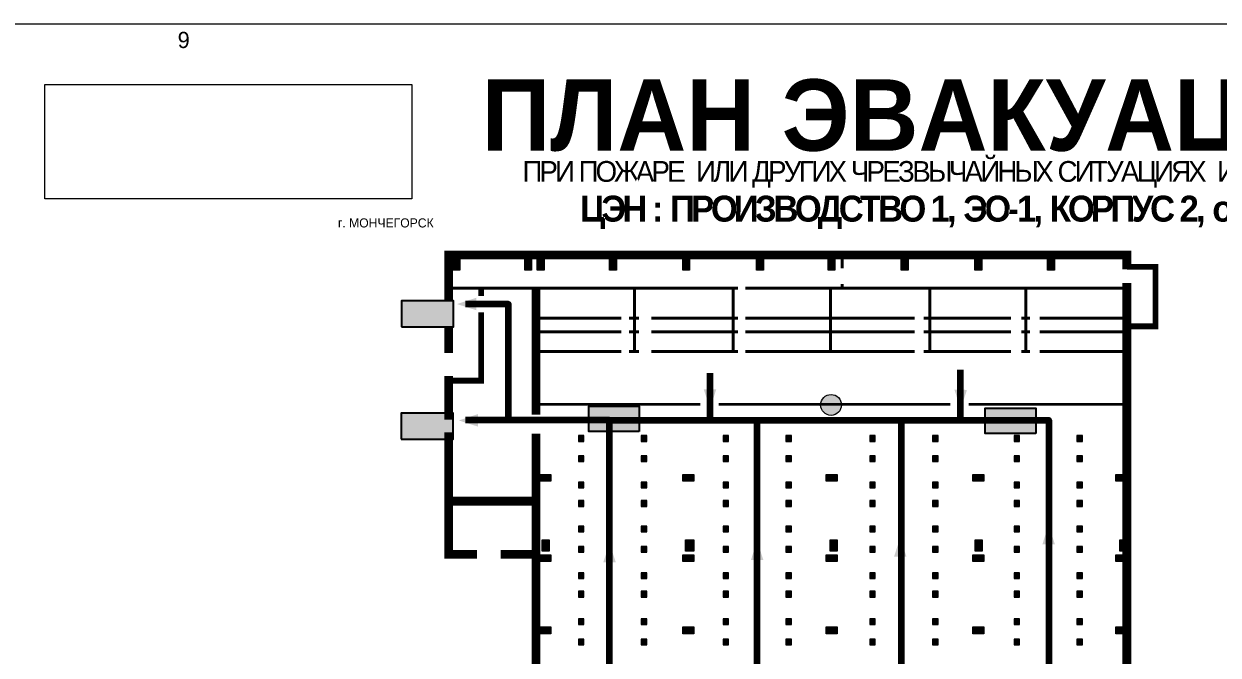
# Model space of a CAD drawing. Header units: millimetres. Extents: x 13810 to 67229, y 12374 to 21950.
# Drawn here: x 37200 to 37568.1, y 15538.2 to 15732.6 of the extents above; entities that cross this region are included whole.
import ezdxf

# ---------------------------------------------------------------- set-up
doc = ezdxf.new("R2010")
doc.units = ezdxf.units.MM
doc.layers.add('План_Штампы', color=7, linetype='Continuous')
doc.styles.add('обычный', font='arial.ttf')
picture_1 = doc.add_image_def('image1.jpg', size_in_pixel=(337, 105))

# ---------------------------------------------------------------- blocks, each defined once
blk = doc.blocks.new('A$C7B8C2D5B')
at = {"lineweight": 0}
h = blk.add_hatch(color=5, dxfattribs=at)
h.dxf.hatch_style = 1
h.paths.add_polyline_path([(1.4, -3.02, 1), (-2.11, -3.02, 1)])
at = {"color": 5, "lineweight": 0}
blk.add_circle((-0.36, -3.02), 1.75, dxfattribs=at)
blk = doc.blocks.new('A$C7B4425F7')
at = {"true_color": 0xffffff}
blk.add_hatch(color=7, dxfattribs=at).paths.add_polyline_path([(0, 0), (-16, 0), (-16, -8), (0, -8)])
h = blk.add_hatch(color=126)
h.paths.add_polyline_path([(-0.2, -0.2), (-15.8, -0.2), (-15.8, -7.8), (-0.2, -7.8)])
h.paths.add_polyline_path([(-11.76, -2.03), (-11.76, -3.66), (-11.17, -3.66, -0.568275), (-11.17, -6.18), (-12.58, -6.18), (-12.58, -2.03)], flags=16)
h.paths.add_polyline_path([(-13.33, -4.12, -0.495768), (-13.59, -6.18), (-15.03, -6.18), (-15.03, -2.03), (-13.59, -2.03, -0.487973)], flags=16)
h.paths.add_polyline_path([(-10.25, -2.03), (-9.48, -2.03), (-9.48, -6.18), (-10.25, -6.18)], flags=16)
h.paths.add_polyline_path([(-13.84, -3.69), (-14.24, -3.69), (-14.24, -3.03), (-13.9, -3.03, -0.692621)], flags=0)
h.paths.add_polyline_path([(-9.15, -2.03), (-8.4, -2.03), (-8.04, -3.07), (-7.68, -2.03), (-6.93, -2.03), (-7.64, -4.1), (-6.93, -6.18), (-7.68, -6.18), (-8.04, -5.14), (-8.4, -6.18), (-9.15, -6.18), (-8.44, -4.1)], flags=16)
h.paths.add_polyline_path([(-11.76, -4.46), (-11.42, -4.46, -0.692621), (-11.36, -5.12), (-11.76, -5.12)], flags=0)
h.paths.add_polyline_path([(-13.9, -5.2), (-14.24, -5.2), (-14.24, -4.55), (-13.84, -4.55, -0.708038)], flags=0)
edge = h.paths.add_edge_path(flags=16)
edge.add_ellipse((-5.51, -4.08), major_axis=(0, 2.05), ratio=0.586184, start_angle=0, end_angle=360)
edge = h.paths.add_edge_path(flags=0)
edge.add_ellipse((-5.51, -4.08), major_axis=(0, 1.14), ratio=0.454828, start_angle=0, end_angle=360)
h.paths.add_polyline_path([(-4.13, -4.96, 0.377264), (-3.48, -4.52, 0.0555), (-3.16, -2.03), (-1.66, -2.03), (-1.66, -4.96), (-0.96, -4.96), (-0.96, -7.01), (-1.75, -7.01), (-1.75, -6.18), (-3.3, -6.18), (-3.3, -7.02), (-4.13, -7.02)], flags=16)
h.paths.add_polyline_path([(-2.73, -2.91), (-2.28, -2.91), (-2.28, -4.96), (-3.05, -4.96, 0.079136)], flags=0)
at = {"color": 126}
blk.add_lwpolyline([(-16, -8), (0, -8), (0, 0), (-16, 0)], close=True, dxfattribs=at)
blk = doc.blocks.new('A$C32E8229D')
at = {"true_color": 0xffffff}
blk.add_hatch(color=7, dxfattribs=at).paths.add_polyline_path([(0, 0), (0, -8), (16, -8), (16, 0)])
h = blk.add_hatch(color=126)
h.paths.add_polyline_path([(0.2, -0.2), (15.8, -0.2), (15.8, -7.8), (0.2, -7.8)])
h.paths.add_polyline_path([(13.49, -2.05), (12.08, -2.05), (11.37, -2.63, 0.162397), (11.29, -2.84), (11.29, -3.63), (10.35, -3.63), (10.35, -4.05), (11.68, -4.05), (11.68, -3.48), (12.26, -4.28), (11.29, -5.1), (11.29, -6.78), (11.85, -6.78), (11.85, -5.44), (12.8, -4.64), (12.8, -5.94), (14.46, -5.94), (14.46, -5.39), (13.45, -5.39), (13.45, -3.97), (12.46, -2.59), (13.15, -2.59), (13.69, -3.34), (14.18, -3)], flags=16)
h.paths.add_polyline_path([(10.74, -1.82, 1), (11.8, -1.82, 1)], flags=16)
h.paths.add_polyline_path([(9.39, -3.59), (5.99, -3.59), (6.56, -3.03), (5.91, -3.03), (5.1, -3.83), (5.91, -4.64), (6.56, -4.64), (5.99, -4.09), (9.39, -4.09)], flags=16)
h.paths.add_polyline_path([(4.29, -1.08), (1.72, -1.08), (1.72, -6.6), (4.29, -6.6)], flags=16)
at = {"color": 126}
blk.add_lwpolyline([(16, -8), (0, -8), (0, 0), (16, 0)], close=True, dxfattribs=at)

msp = doc.modelspace()

# ---------------------------------------------------------------- hatches: boundary and pattern name
at = {"lineweight": 0}
h = msp.add_hatch(color=256, dxfattribs=at)
h.dxf.hatch_style = 1
h.paths.add_polyline_path([(37334.38, 15660.18), (37332.25, 15660.18), (37332.25, 15656.77), (37334.38, 15656.77)])
h = msp.add_hatch(color=256, dxfattribs=at)
h.dxf.hatch_style = 1
h.paths.add_polyline_path([(37356.53, 15660.18), (37354.41, 15660.18), (37354.41, 15656.77), (37356.53, 15656.77)])
h = msp.add_hatch(color=256, dxfattribs=at)
h.dxf.hatch_style = 1
h.paths.add_polyline_path([(37360.38, 15660.18), (37358.25, 15660.18), (37358.25, 15656.77), (37360.38, 15656.77)])
h = msp.add_hatch(color=256, dxfattribs=at)
h.dxf.hatch_style = 1
h.paths.add_polyline_path([(37382.67, 15660.18), (37380.54, 15660.18), (37380.54, 15656.77), (37382.67, 15656.77)])
h = msp.add_hatch(color=256, dxfattribs=at)
h.dxf.hatch_style = 1
h.paths.add_polyline_path([(37405.21, 15660.18), (37403.09, 15660.18), (37403.09, 15656.77), (37405.21, 15656.77)])
h = msp.add_hatch(color=256, dxfattribs=at)
h.dxf.hatch_style = 1
h.paths.add_polyline_path([(37427.99, 15660.18), (37425.86, 15660.18), (37425.86, 15656.77), (37427.99, 15656.77)])
h = msp.add_hatch(color=256, dxfattribs=at)
h.dxf.hatch_style = 1
h.paths.add_polyline_path([(37450.02, 15660.18), (37447.9, 15660.18), (37447.9, 15656.77), (37450.02, 15656.77)])
h = msp.add_hatch(color=256, dxfattribs=at)
h.dxf.hatch_style = 1
h.paths.add_polyline_path([(37472.55, 15660.18), (37470.42, 15660.18), (37470.42, 15656.77), (37472.55, 15656.77)])
h = msp.add_hatch(color=256, dxfattribs=at)
h.dxf.hatch_style = 1
h.paths.add_polyline_path([(37495.29, 15660.18), (37493.16, 15660.18), (37493.16, 15656.77), (37495.29, 15656.77)])
h = msp.add_hatch(color=256, dxfattribs=at)
h.dxf.hatch_style = 1
h.paths.add_polyline_path([(37517.67, 15660.18), (37515.54, 15660.18), (37515.54, 15656.77), (37517.67, 15656.77)])
h = msp.add_hatch(color=256, dxfattribs=at)
h.dxf.hatch_style = 1
h.paths.add_polyline_path([(37372.65, 15605.81), (37370.97, 15605.81), (37370.97, 15604.02), (37372.65, 15604.02)])
h = msp.add_hatch(color=256, dxfattribs=at)
h.dxf.hatch_style = 1
h.paths.add_polyline_path([(37392.02, 15605.81), (37390.34, 15605.81), (37390.34, 15604.02), (37392.02, 15604.02)])
h = msp.add_hatch(color=256, dxfattribs=at)
h.dxf.hatch_style = 1
h.paths.add_polyline_path([(37417.23, 15605.81), (37415.55, 15605.81), (37415.55, 15604.02), (37417.23, 15604.02)])
h = msp.add_hatch(color=256, dxfattribs=at)
h.dxf.hatch_style = 1
h.paths.add_polyline_path([(37436.61, 15605.81), (37434.93, 15605.81), (37434.93, 15604.02), (37436.61, 15604.02)])
h = msp.add_hatch(color=256, dxfattribs=at)
h.dxf.hatch_style = 1
h.paths.add_polyline_path([(37462.42, 15605.81), (37460.75, 15605.81), (37460.75, 15604.02), (37462.42, 15604.02)])
h = msp.add_hatch(color=256, dxfattribs=at)
h.dxf.hatch_style = 1
h.paths.add_polyline_path([(37481.8, 15605.81), (37480.12, 15605.81), (37480.12, 15604.02), (37481.8, 15604.02)])
h = msp.add_hatch(color=256, dxfattribs=at)
h.dxf.hatch_style = 1
h.paths.add_polyline_path([(37506.93, 15605.81), (37505.26, 15605.81), (37505.26, 15604.02), (37506.93, 15604.02)])
h = msp.add_hatch(color=256, dxfattribs=at)
h.dxf.hatch_style = 1
h.paths.add_polyline_path([(37526.31, 15605.81), (37524.63, 15605.81), (37524.63, 15604.02), (37526.31, 15604.02)])
h = msp.add_hatch(color=256, dxfattribs=at)
h.dxf.hatch_style = 1
h.paths.add_polyline_path([(37372.65, 15599.58), (37370.97, 15599.58), (37370.97, 15597.79), (37372.65, 15597.79)])
h = msp.add_hatch(color=256, dxfattribs=at)
h.dxf.hatch_style = 1
h.paths.add_polyline_path([(37392.02, 15599.58), (37390.34, 15599.58), (37390.34, 15597.79), (37392.02, 15597.79)])
h = msp.add_hatch(color=256, dxfattribs=at)
h.dxf.hatch_style = 1
h.paths.add_polyline_path([(37417.23, 15599.58), (37415.55, 15599.58), (37415.55, 15597.79), (37417.23, 15597.79)])
h = msp.add_hatch(color=256, dxfattribs=at)
h.dxf.hatch_style = 1
h.paths.add_polyline_path([(37436.61, 15599.58), (37434.93, 15599.58), (37434.93, 15597.79), (37436.61, 15597.79)])
h = msp.add_hatch(color=256, dxfattribs=at)
h.dxf.hatch_style = 1
h.paths.add_polyline_path([(37462.42, 15599.58), (37460.75, 15599.58), (37460.75, 15597.79), (37462.42, 15597.79)])
h = msp.add_hatch(color=256, dxfattribs=at)
h.dxf.hatch_style = 1
h.paths.add_polyline_path([(37481.8, 15599.58), (37480.12, 15599.58), (37480.12, 15597.79), (37481.8, 15597.79)])
h = msp.add_hatch(color=256, dxfattribs=at)
h.dxf.hatch_style = 1
h.paths.add_polyline_path([(37506.93, 15599.58), (37505.26, 15599.58), (37505.26, 15597.79), (37506.93, 15597.79)])
h = msp.add_hatch(color=256, dxfattribs=at)
h.dxf.hatch_style = 1
h.paths.add_polyline_path([(37526.31, 15599.58), (37524.63, 15599.58), (37524.63, 15597.79), (37526.31, 15597.79)])
h = msp.add_hatch(color=256, dxfattribs=at)
h.dxf.hatch_style = 1
h.paths.add_polyline_path([(37359.07, 15593.82), (37359.07, 15591.7), (37362.48, 15591.7), (37362.48, 15593.82)])
h = msp.add_hatch(color=256, dxfattribs=at)
h.dxf.hatch_style = 1
h.paths.add_polyline_path([(37403.17, 15593.82), (37403.17, 15591.7), (37406.58, 15591.7), (37406.58, 15593.82)])
h = msp.add_hatch(color=256, dxfattribs=at)
h.dxf.hatch_style = 1
h.paths.add_polyline_path([(37403.17, 15593.82), (37403.17, 15591.7), (37406.58, 15591.7), (37406.58, 15593.82)])
h = msp.add_hatch(color=256, dxfattribs=at)
h.dxf.hatch_style = 1
h.paths.add_polyline_path([(37447.27, 15593.82), (37447.27, 15591.7), (37450.68, 15591.7), (37450.68, 15593.82)])
h = msp.add_hatch(color=256, dxfattribs=at)
h.dxf.hatch_style = 1
h.paths.add_polyline_path([(37492.49, 15593.82), (37492.49, 15591.7), (37495.91, 15591.7), (37495.91, 15593.82)])
h = msp.add_hatch(color=256, dxfattribs=at)
h.dxf.hatch_style = 1
h.paths.add_polyline_path([(37536.6, 15593.82), (37536.6, 15591.7), (37540.01, 15591.7), (37540.01, 15593.82)])
h = msp.add_hatch(color=256, dxfattribs=at)
h.dxf.hatch_style = 1
h.paths.add_polyline_path([(37372.65, 15591.47), (37370.97, 15591.47), (37370.97, 15589.68), (37372.65, 15589.68)])
h = msp.add_hatch(color=256, dxfattribs=at)
h.dxf.hatch_style = 1
h.paths.add_polyline_path([(37392.02, 15591.47), (37390.34, 15591.47), (37390.34, 15589.68), (37392.02, 15589.68)])
h = msp.add_hatch(color=256, dxfattribs=at)
h.dxf.hatch_style = 1
h.paths.add_polyline_path([(37417.23, 15591.47), (37415.55, 15591.47), (37415.55, 15589.68), (37417.23, 15589.68)])
h = msp.add_hatch(color=256, dxfattribs=at)
h.dxf.hatch_style = 1
h.paths.add_polyline_path([(37436.61, 15591.47), (37434.93, 15591.47), (37434.93, 15589.68), (37436.61, 15589.68)])
h = msp.add_hatch(color=256, dxfattribs=at)
h.dxf.hatch_style = 1
h.paths.add_polyline_path([(37462.42, 15591.47), (37460.75, 15591.47), (37460.75, 15589.68), (37462.42, 15589.68)])
h = msp.add_hatch(color=256, dxfattribs=at)
h.dxf.hatch_style = 1
h.paths.add_polyline_path([(37481.8, 15591.47), (37480.12, 15591.47), (37480.12, 15589.68), (37481.8, 15589.68)])
h = msp.add_hatch(color=256, dxfattribs=at)
h.dxf.hatch_style = 1
h.paths.add_polyline_path([(37506.93, 15591.47), (37505.26, 15591.47), (37505.26, 15589.68), (37506.93, 15589.68)])
h = msp.add_hatch(color=256, dxfattribs=at)
h.dxf.hatch_style = 1
h.paths.add_polyline_path([(37526.31, 15591.47), (37524.63, 15591.47), (37524.63, 15589.68), (37526.31, 15589.68)])
h = msp.add_hatch(color=256, dxfattribs=at)
h.dxf.hatch_style = 1
h.paths.add_polyline_path([(37372.65, 15585.79), (37370.97, 15585.79), (37370.97, 15583.99), (37372.65, 15583.99)])
h = msp.add_hatch(color=256, dxfattribs=at)
h.dxf.hatch_style = 1
h.paths.add_polyline_path([(37392.02, 15585.79), (37390.34, 15585.79), (37390.34, 15583.99), (37392.02, 15583.99)])
h = msp.add_hatch(color=256, dxfattribs=at)
h.dxf.hatch_style = 1
h.paths.add_polyline_path([(37417.23, 15585.79), (37415.55, 15585.79), (37415.55, 15583.99), (37417.23, 15583.99)])
h = msp.add_hatch(color=256, dxfattribs=at)
h.dxf.hatch_style = 1
h.paths.add_polyline_path([(37436.61, 15585.79), (37434.93, 15585.79), (37434.93, 15583.99), (37436.61, 15583.99)])
h = msp.add_hatch(color=256, dxfattribs=at)
h.dxf.hatch_style = 1
h.paths.add_polyline_path([(37462.42, 15585.79), (37460.75, 15585.79), (37460.75, 15583.99), (37462.42, 15583.99)])
h = msp.add_hatch(color=256, dxfattribs=at)
h.dxf.hatch_style = 1
h.paths.add_polyline_path([(37481.8, 15585.79), (37480.12, 15585.79), (37480.12, 15583.99), (37481.8, 15583.99)])
h = msp.add_hatch(color=256, dxfattribs=at)
h.dxf.hatch_style = 1
h.paths.add_polyline_path([(37506.93, 15585.79), (37505.26, 15585.79), (37505.26, 15583.99), (37506.93, 15583.99)])
h = msp.add_hatch(color=256, dxfattribs=at)
h.dxf.hatch_style = 1
h.paths.add_polyline_path([(37526.31, 15585.79), (37524.63, 15585.79), (37524.63, 15583.99), (37526.31, 15583.99)])
h = msp.add_hatch(color=256, dxfattribs=at)
h.dxf.hatch_style = 1
h.paths.add_polyline_path([(37372.65, 15577.88), (37370.97, 15577.88), (37370.97, 15576.09), (37372.65, 15576.09)])
h = msp.add_hatch(color=256, dxfattribs=at)
h.dxf.hatch_style = 1
h.paths.add_polyline_path([(37392.02, 15577.88), (37390.34, 15577.88), (37390.34, 15576.09), (37392.02, 15576.09)])
h = msp.add_hatch(color=256, dxfattribs=at)
h.dxf.hatch_style = 1
h.paths.add_polyline_path([(37417.23, 15577.88), (37415.55, 15577.88), (37415.55, 15576.09), (37417.23, 15576.09)])
h = msp.add_hatch(color=256, dxfattribs=at)
h.dxf.hatch_style = 1
h.paths.add_polyline_path([(37436.61, 15577.88), (37434.93, 15577.88), (37434.93, 15576.09), (37436.61, 15576.09)])
h = msp.add_hatch(color=256, dxfattribs=at)
h.dxf.hatch_style = 1
h.paths.add_polyline_path([(37462.42, 15577.88), (37460.75, 15577.88), (37460.75, 15576.09), (37462.42, 15576.09)])
h = msp.add_hatch(color=256, dxfattribs=at)
h.dxf.hatch_style = 1
h.paths.add_polyline_path([(37481.8, 15577.88), (37480.12, 15577.88), (37480.12, 15576.09), (37481.8, 15576.09)])
h = msp.add_hatch(color=256, dxfattribs=at)
h.dxf.hatch_style = 1
h.paths.add_polyline_path([(37506.93, 15577.88), (37505.26, 15577.88), (37505.26, 15576.09), (37506.93, 15576.09)])
h = msp.add_hatch(color=256, dxfattribs=at)
h.dxf.hatch_style = 1
h.paths.add_polyline_path([(37526.31, 15577.88), (37524.63, 15577.88), (37524.63, 15576.09), (37526.31, 15576.09)])
h = msp.add_hatch(color=256, dxfattribs=at)
h.dxf.hatch_style = 1
h.paths.add_polyline_path([(37361.96, 15573.63), (37359.83, 15573.63), (37359.83, 15570.22), (37361.96, 15570.22)])
h = msp.add_hatch(color=256, dxfattribs=at)
h.dxf.hatch_style = 1
h.paths.add_polyline_path([(37372.65, 15571.65), (37370.97, 15571.65), (37370.97, 15569.86), (37372.65, 15569.86)])
h = msp.add_hatch(color=256, dxfattribs=at)
h.dxf.hatch_style = 1
h.paths.add_polyline_path([(37392.02, 15571.65), (37390.34, 15571.65), (37390.34, 15569.86), (37392.02, 15569.86)])
h = msp.add_hatch(color=256, dxfattribs=at)
h.dxf.hatch_style = 1
h.paths.add_polyline_path([(37406.06, 15573.63), (37403.93, 15573.63), (37403.93, 15570.22), (37406.06, 15570.22)])
h = msp.add_hatch(color=256, dxfattribs=at)
h.dxf.hatch_style = 1
h.paths.add_polyline_path([(37406.58, 15573.63), (37404.45, 15573.63), (37404.45, 15570.22), (37406.58, 15570.22)])
h = msp.add_hatch(color=256, dxfattribs=at)
h.dxf.hatch_style = 1
h.paths.add_polyline_path([(37417.23, 15571.65), (37415.55, 15571.65), (37415.55, 15569.86), (37417.23, 15569.86)])
h = msp.add_hatch(color=256, dxfattribs=at)
h.dxf.hatch_style = 1
h.paths.add_polyline_path([(37436.61, 15571.65), (37434.93, 15571.65), (37434.93, 15569.86), (37436.61, 15569.86)])
h = msp.add_hatch(color=256, dxfattribs=at)
h.dxf.hatch_style = 1
h.paths.add_polyline_path([(37450.68, 15573.63), (37448.56, 15573.63), (37448.56, 15570.22), (37450.68, 15570.22)])
h = msp.add_hatch(color=256, dxfattribs=at)
h.dxf.hatch_style = 1
h.paths.add_polyline_path([(37462.42, 15571.65), (37460.75, 15571.65), (37460.75, 15569.86), (37462.42, 15569.86)])
h = msp.add_hatch(color=256, dxfattribs=at)
h.dxf.hatch_style = 1
h.paths.add_polyline_path([(37481.8, 15571.65), (37480.12, 15571.65), (37480.12, 15569.86), (37481.8, 15569.86)])
h = msp.add_hatch(color=256, dxfattribs=at)
h.dxf.hatch_style = 1
h.paths.add_polyline_path([(37495.39, 15573.63), (37493.26, 15573.63), (37493.26, 15570.22), (37495.39, 15570.22)])
h = msp.add_hatch(color=256, dxfattribs=at)
h.dxf.hatch_style = 1
h.paths.add_polyline_path([(37506.93, 15571.65), (37505.26, 15571.65), (37505.26, 15569.86), (37506.93, 15569.86)])
h = msp.add_hatch(color=256, dxfattribs=at)
h.dxf.hatch_style = 1
h.paths.add_polyline_path([(37526.31, 15571.65), (37524.63, 15571.65), (37524.63, 15569.86), (37526.31, 15569.86)])
h = msp.add_hatch(color=256, dxfattribs=at)
h.dxf.hatch_style = 1
h.paths.add_polyline_path([(37540.01, 15573.63), (37537.88, 15573.63), (37537.88, 15570.22), (37540.01, 15570.22)])
h = msp.add_hatch(color=256, dxfattribs=at)
h.dxf.hatch_style = 1
h.paths.add_polyline_path([(37359.07, 15569.1), (37359.07, 15566.97), (37362.48, 15566.97), (37362.48, 15569.1)])
h = msp.add_hatch(color=256, dxfattribs=at)
h.dxf.hatch_style = 1
h.paths.add_polyline_path([(37403.17, 15569.1), (37403.17, 15566.97), (37406.58, 15566.97), (37406.58, 15569.1)])
h = msp.add_hatch(color=256, dxfattribs=at)
h.dxf.hatch_style = 1
h.paths.add_polyline_path([(37403.17, 15569.1), (37403.17, 15566.97), (37406.58, 15566.97), (37406.58, 15569.1)])
h = msp.add_hatch(color=256, dxfattribs=at)
h.dxf.hatch_style = 1
h.paths.add_polyline_path([(37447.27, 15569.1), (37447.27, 15566.97), (37450.68, 15566.97), (37450.68, 15569.1)])
h = msp.add_hatch(color=256, dxfattribs=at)
h.dxf.hatch_style = 1
h.paths.add_polyline_path([(37492.49, 15569.1), (37492.49, 15566.97), (37495.91, 15566.97), (37495.91, 15569.1)])
h = msp.add_hatch(color=256, dxfattribs=at)
h.dxf.hatch_style = 1
h.paths.add_polyline_path([(37536.6, 15569.1), (37536.6, 15566.97), (37540.01, 15566.97), (37540.01, 15569.1)])
h = msp.add_hatch(color=256, dxfattribs=at)
h.dxf.hatch_style = 1
h.paths.add_polyline_path([(37372.65, 15563.54), (37370.97, 15563.54), (37370.97, 15561.75), (37372.65, 15561.75)])
h = msp.add_hatch(color=256, dxfattribs=at)
h.dxf.hatch_style = 1
h.paths.add_polyline_path([(37392.02, 15563.54), (37390.34, 15563.54), (37390.34, 15561.75), (37392.02, 15561.75)])
h = msp.add_hatch(color=256, dxfattribs=at)
h.dxf.hatch_style = 1
h.paths.add_polyline_path([(37417.23, 15563.54), (37415.55, 15563.54), (37415.55, 15561.75), (37417.23, 15561.75)])
h = msp.add_hatch(color=256, dxfattribs=at)
h.dxf.hatch_style = 1
h.paths.add_polyline_path([(37436.61, 15563.54), (37434.93, 15563.54), (37434.93, 15561.75), (37436.61, 15561.75)])
h = msp.add_hatch(color=256, dxfattribs=at)
h.dxf.hatch_style = 1
h.paths.add_polyline_path([(37462.42, 15563.54), (37460.75, 15563.54), (37460.75, 15561.75), (37462.42, 15561.75)])
h = msp.add_hatch(color=256, dxfattribs=at)
h.dxf.hatch_style = 1
h.paths.add_polyline_path([(37481.8, 15563.54), (37480.12, 15563.54), (37480.12, 15561.75), (37481.8, 15561.75)])
h = msp.add_hatch(color=256, dxfattribs=at)
h.dxf.hatch_style = 1
h.paths.add_polyline_path([(37506.93, 15563.54), (37505.26, 15563.54), (37505.26, 15561.75), (37506.93, 15561.75)])
h = msp.add_hatch(color=256, dxfattribs=at)
h.dxf.hatch_style = 1
h.paths.add_polyline_path([(37526.31, 15563.54), (37524.63, 15563.54), (37524.63, 15561.75), (37526.31, 15561.75)])
h = msp.add_hatch(color=256, dxfattribs=at)
h.dxf.hatch_style = 1
h.paths.add_polyline_path([(37372.65, 15557.85), (37370.97, 15557.85), (37370.97, 15556.06), (37372.65, 15556.06)])
h = msp.add_hatch(color=256, dxfattribs=at)
h.dxf.hatch_style = 1
h.paths.add_polyline_path([(37392.02, 15557.85), (37390.34, 15557.85), (37390.34, 15556.06), (37392.02, 15556.06)])
h = msp.add_hatch(color=256, dxfattribs=at)
h.dxf.hatch_style = 1
h.paths.add_polyline_path([(37417.23, 15557.85), (37415.55, 15557.85), (37415.55, 15556.06), (37417.23, 15556.06)])
h = msp.add_hatch(color=256, dxfattribs=at)
h.dxf.hatch_style = 1
h.paths.add_polyline_path([(37436.61, 15557.85), (37434.93, 15557.85), (37434.93, 15556.06), (37436.61, 15556.06)])
h = msp.add_hatch(color=256, dxfattribs=at)
h.dxf.hatch_style = 1
h.paths.add_polyline_path([(37462.42, 15557.85), (37460.75, 15557.85), (37460.75, 15556.06), (37462.42, 15556.06)])
h = msp.add_hatch(color=256, dxfattribs=at)
h.dxf.hatch_style = 1
h.paths.add_polyline_path([(37481.8, 15557.85), (37480.12, 15557.85), (37480.12, 15556.06), (37481.8, 15556.06)])
h = msp.add_hatch(color=256, dxfattribs=at)
h.dxf.hatch_style = 1
h.paths.add_polyline_path([(37506.93, 15557.85), (37505.26, 15557.85), (37505.26, 15556.06), (37506.93, 15556.06)])
h = msp.add_hatch(color=256, dxfattribs=at)
h.dxf.hatch_style = 1
h.paths.add_polyline_path([(37526.31, 15557.85), (37524.63, 15557.85), (37524.63, 15556.06), (37526.31, 15556.06)])
h = msp.add_hatch(color=256, dxfattribs=at)
h.dxf.hatch_style = 1
h.paths.add_polyline_path([(37372.65, 15549.34), (37370.97, 15549.34), (37370.97, 15547.55), (37372.65, 15547.55)])
h = msp.add_hatch(color=256, dxfattribs=at)
h.dxf.hatch_style = 1
h.paths.add_polyline_path([(37392.02, 15549.34), (37390.34, 15549.34), (37390.34, 15547.55), (37392.02, 15547.55)])
h = msp.add_hatch(color=256, dxfattribs=at)
h.dxf.hatch_style = 1
h.paths.add_polyline_path([(37417.23, 15549.34), (37415.55, 15549.34), (37415.55, 15547.55), (37417.23, 15547.55)])
h = msp.add_hatch(color=256, dxfattribs=at)
h.dxf.hatch_style = 1
h.paths.add_polyline_path([(37436.61, 15549.34), (37434.93, 15549.34), (37434.93, 15547.55), (37436.61, 15547.55)])
h = msp.add_hatch(color=256, dxfattribs=at)
h.dxf.hatch_style = 1
h.paths.add_polyline_path([(37462.42, 15549.34), (37460.75, 15549.34), (37460.75, 15547.55), (37462.42, 15547.55)])
h = msp.add_hatch(color=256, dxfattribs=at)
h.dxf.hatch_style = 1
h.paths.add_polyline_path([(37481.8, 15549.34), (37480.12, 15549.34), (37480.12, 15547.55), (37481.8, 15547.55)])
h = msp.add_hatch(color=256, dxfattribs=at)
h.dxf.hatch_style = 1
h.paths.add_polyline_path([(37506.93, 15549.34), (37505.26, 15549.34), (37505.26, 15547.55), (37506.93, 15547.55)])
h = msp.add_hatch(color=256, dxfattribs=at)
h.dxf.hatch_style = 1
h.paths.add_polyline_path([(37526.31, 15549.34), (37524.63, 15549.34), (37524.63, 15547.55), (37526.31, 15547.55)])
h = msp.add_hatch(color=256, dxfattribs=at)
h.dxf.hatch_style = 1
h.paths.add_polyline_path([(37359.07, 15546.84), (37359.07, 15544.71), (37362.48, 15544.71), (37362.48, 15546.84)])
h = msp.add_hatch(color=256, dxfattribs=at)
h.dxf.hatch_style = 1
h.paths.add_polyline_path([(37403.17, 15546.84), (37403.17, 15544.71), (37406.58, 15544.71), (37406.58, 15546.84)])
h = msp.add_hatch(color=256, dxfattribs=at)
h.dxf.hatch_style = 1
h.paths.add_polyline_path([(37403.17, 15546.84), (37403.17, 15544.71), (37406.58, 15544.71), (37406.58, 15546.84)])
h = msp.add_hatch(color=256, dxfattribs=at)
h.dxf.hatch_style = 1
h.paths.add_polyline_path([(37447.27, 15546.84), (37447.27, 15544.71), (37450.68, 15544.71), (37450.68, 15546.84)])
h = msp.add_hatch(color=256, dxfattribs=at)
h.dxf.hatch_style = 1
h.paths.add_polyline_path([(37492.49, 15546.84), (37492.49, 15544.71), (37495.91, 15544.71), (37495.91, 15546.84)])
h = msp.add_hatch(color=256, dxfattribs=at)
h.dxf.hatch_style = 1
h.paths.add_polyline_path([(37536.6, 15546.84), (37536.6, 15544.71), (37540.01, 15544.71), (37540.01, 15546.84)])
h = msp.add_hatch(color=256, dxfattribs=at)
h.dxf.hatch_style = 1
h.paths.add_polyline_path([(37372.65, 15543.11), (37370.97, 15543.11), (37370.97, 15541.32), (37372.65, 15541.32)])
h = msp.add_hatch(color=256, dxfattribs=at)
h.dxf.hatch_style = 1
h.paths.add_polyline_path([(37392.02, 15543.11), (37390.34, 15543.11), (37390.34, 15541.32), (37392.02, 15541.32)])
h = msp.add_hatch(color=256, dxfattribs=at)
h.dxf.hatch_style = 1
h.paths.add_polyline_path([(37417.23, 15543.11), (37415.55, 15543.11), (37415.55, 15541.32), (37417.23, 15541.32)])
h = msp.add_hatch(color=256, dxfattribs=at)
h.dxf.hatch_style = 1
h.paths.add_polyline_path([(37436.61, 15543.11), (37434.93, 15543.11), (37434.93, 15541.32), (37436.61, 15541.32)])
h = msp.add_hatch(color=256, dxfattribs=at)
h.dxf.hatch_style = 1
h.paths.add_polyline_path([(37462.42, 15543.11), (37460.75, 15543.11), (37460.75, 15541.32), (37462.42, 15541.32)])
h = msp.add_hatch(color=256, dxfattribs=at)
h.dxf.hatch_style = 1
h.paths.add_polyline_path([(37481.8, 15543.11), (37480.12, 15543.11), (37480.12, 15541.32), (37481.8, 15541.32)])
h = msp.add_hatch(color=256, dxfattribs=at)
h.dxf.hatch_style = 1
h.paths.add_polyline_path([(37506.93, 15543.11), (37505.26, 15543.11), (37505.26, 15541.32), (37506.93, 15541.32)])
h = msp.add_hatch(color=256, dxfattribs=at)
h.dxf.hatch_style = 1
h.paths.add_polyline_path([(37526.31, 15543.11), (37524.63, 15543.11), (37524.63, 15541.32), (37526.31, 15541.32)])

# ---------------------------------------------------------------- linework, layer by layer
at = {"color": 126, "lineweight": 0, "true_color": 0x008754}
msp.add_lwpolyline([(37185.05, 15732.64), (37785.05, 15732.64), (37785.05, 15337.64), (37185.05, 15337.64)], close=True, dxfattribs=at)
msp.add_lwpolyline([(37185.05, 15732.64), (37785.05, 15732.64), (37785.05, 15337.64), (37185.05, 15337.64)], close=True, dxfattribs=at)
msp.add_lwpolyline([(37185.05, 15732.64), (37785.05, 15732.64), (37785.05, 15337.64), (37185.05, 15337.64)], close=True, dxfattribs=at)
msp.add_lwpolyline([(37185.05, 15732.64), (37785.05, 15732.64), (37785.05, 15337.64), (37185.05, 15337.64)], close=True, dxfattribs=at)
at = {"lineweight": 0}
for points, const_width in [([(37540.01, 15657.04), (37540.01, 15661.46), (37330.96, 15661.46), (37330.96, 15647.45)], 2.7), ([(37452.25, 15657.31), (37452.25, 15661.46)], 0.9), ([(37540.01, 15657.79), (37548.86, 15657.79), (37548.86, 15639.46), (37540.01, 15639.46)], 1.8), ([(37357.89, 15612.24), (37357.89, 15651.18)], 2.7), ([(37452.25, 15651.18), (37452.25, 15652.52)], 0.9), ([(37540.01, 15357.03), (37540.01, 15652.76)], 2.7), ([(37330.96, 15651.18), (37420.13, 15651.18)], 0.9), ([(37341, 15648.82), (37341, 15651.18)], 1.8), ([(37388.25, 15631.68), (37388.25, 15651.18)], 0.9), ([(37418.63, 15651.18), (37418.63, 15631.68)], 0.9), ([(37422.45, 15651.18), (37540.01, 15651.18)], 0.9), ([(37452.25, 15651.18), (37422.45, 15651.18)], 0.9), ([(37448.68, 15631.68), (37448.68, 15651.18)], 0.9), ([(37479.29, 15631.68), (37479.29, 15651.18)], 0.9), ([(37508.88, 15631.68), (37508.88, 15651.18)], 0.9), ([(37330.96, 15622.71), (37341, 15622.71), (37341, 15643.81)], 1.8), ([(37357.89, 15641.98), (37384.16, 15641.98)], 0.9), ([(37386.5, 15641.98), (37389.65, 15641.98)], 0.9), ([(37393.39, 15641.98), (37420.15, 15641.98)], 0.9), ([(37422.45, 15641.98), (37474.61, 15641.98)], 0.9), ([(37477.42, 15641.98), (37504.33, 15641.98)], 0.9), ([(37507.51, 15641.98), (37510.2, 15641.98)], 0.9), ([(37513.09, 15641.98), (37540.01, 15641.98)], 0.9), ([(37330.96, 15639.07), (37330.96, 15631.25)], 2.7), ([(37357.89, 15637.77), (37384.16, 15637.77)], 0.9), ([(37386.5, 15637.77), (37389.65, 15637.77)], 0.9), ([(37393.39, 15637.77), (37420.15, 15637.77)], 0.9), ([(37422.45, 15637.77), (37474.61, 15637.77)], 0.9), ([(37477.42, 15637.77), (37504.33, 15637.77)], 0.9), ([(37507.51, 15637.77), (37510.2, 15637.77)], 0.9), ([(37513.09, 15637.77), (37540.01, 15637.77)], 0.9), ([(37384.16, 15631.68), (37357.89, 15631.68)], 0.9), ([(37389.65, 15631.68), (37386.5, 15631.68)], 0.9), ([(37420.15, 15631.68), (37393.39, 15631.68)], 0.9), ([(37422.45, 15631.68), (37474.61, 15631.68)], 0.9), ([(37477.42, 15631.68), (37504.33, 15631.68)], 0.9), ([(37507.51, 15631.68), (37510.2, 15631.68)], 0.9), ([(37513.09, 15631.68), (37540.01, 15631.68)], 0.9), ([(37330.96, 15624.17), (37330.96, 15610.75)], 2.7), ([(37357.89, 15615.42), (37408.58, 15615.42)], 0.9), ([(37414.14, 15615.42), (37485.62, 15615.42)], 0.9), ([(37491.29, 15615.42), (37540.01, 15615.42)], 0.9), ([(37330.96, 15606.84), (37330.96, 15569.21), (37339.71, 15569.21)], 2.7), ([(37357.89, 15357.03), (37357.89, 15606.36)], 2.7), ([(37357.89, 15585.6), (37330.96, 15585.6)], 2.7), ([(37346.96, 15569.21), (37357.89, 15569.21)], 2.7)]:
    msp.add_lwpolyline(points, dxfattribs=dict(at, const_width=const_width))
for points in [[(37334.38, 15656.77), (37332.25, 15656.77), (37332.25, 15660.18), (37334.38, 15660.18), (37334.38, 15656.77)], [(37356.53, 15656.77), (37354.41, 15656.77), (37354.41, 15660.18), (37356.53, 15660.18), (37356.53, 15656.77)], [(37360.38, 15656.77), (37358.25, 15656.77), (37358.25, 15660.18), (37360.38, 15660.18), (37360.38, 15656.77)], [(37382.67, 15656.77), (37380.54, 15656.77), (37380.54, 15660.18), (37382.67, 15660.18), (37382.67, 15656.77)], [(37405.21, 15656.77), (37403.09, 15656.77), (37403.09, 15660.18), (37405.21, 15660.18), (37405.21, 15656.77)], [(37427.99, 15656.77), (37425.86, 15656.77), (37425.86, 15660.18), (37427.99, 15660.18), (37427.99, 15656.77)], [(37450.02, 15656.77), (37447.9, 15656.77), (37447.9, 15660.18), (37450.02, 15660.18), (37450.02, 15656.77)], [(37472.55, 15656.77), (37470.42, 15656.77), (37470.42, 15660.18), (37472.55, 15660.18), (37472.55, 15656.77)], [(37495.29, 15656.77), (37493.16, 15656.77), (37493.16, 15660.18), (37495.29, 15660.18), (37495.29, 15656.77)], [(37517.67, 15656.77), (37515.54, 15656.77), (37515.54, 15660.18), (37517.67, 15660.18), (37517.67, 15656.77)], [(37372.65, 15604.02), (37372.65, 15605.81), (37370.97, 15605.81), (37370.97, 15604.02), (37372.65, 15604.02)], [(37392.02, 15604.02), (37392.02, 15605.81), (37390.34, 15605.81), (37390.34, 15604.02), (37392.02, 15604.02)], [(37417.23, 15604.02), (37417.23, 15605.81), (37415.55, 15605.81), (37415.55, 15604.02), (37417.23, 15604.02)], [(37436.61, 15604.02), (37436.61, 15605.81), (37434.93, 15605.81), (37434.93, 15604.02), (37436.61, 15604.02)], [(37462.42, 15604.02), (37462.42, 15605.81), (37460.75, 15605.81), (37460.75, 15604.02), (37462.42, 15604.02)], [(37481.8, 15604.02), (37481.8, 15605.81), (37480.12, 15605.81), (37480.12, 15604.02), (37481.8, 15604.02)], [(37506.93, 15604.02), (37506.93, 15605.81), (37505.26, 15605.81), (37505.26, 15604.02), (37506.93, 15604.02)], [(37526.31, 15604.02), (37526.31, 15605.81), (37524.63, 15605.81), (37524.63, 15604.02), (37526.31, 15604.02)], [(37372.65, 15597.79), (37372.65, 15599.58), (37370.97, 15599.58), (37370.97, 15597.79), (37372.65, 15597.79)], [(37392.02, 15597.79), (37392.02, 15599.58), (37390.34, 15599.58), (37390.34, 15597.79), (37392.02, 15597.79)], [(37417.23, 15597.79), (37417.23, 15599.58), (37415.55, 15599.58), (37415.55, 15597.79), (37417.23, 15597.79)], [(37436.61, 15597.79), (37436.61, 15599.58), (37434.93, 15599.58), (37434.93, 15597.79), (37436.61, 15597.79)], [(37462.42, 15597.79), (37462.42, 15599.58), (37460.75, 15599.58), (37460.75, 15597.79), (37462.42, 15597.79)], [(37481.8, 15597.79), (37481.8, 15599.58), (37480.12, 15599.58), (37480.12, 15597.79), (37481.8, 15597.79)], [(37506.93, 15597.79), (37506.93, 15599.58), (37505.26, 15599.58), (37505.26, 15597.79), (37506.93, 15597.79)], [(37526.31, 15597.79), (37526.31, 15599.58), (37524.63, 15599.58), (37524.63, 15597.79), (37526.31, 15597.79)], [(37362.48, 15593.82), (37362.48, 15591.7), (37359.07, 15591.7), (37359.07, 15593.82), (37362.48, 15593.82)], [(37406.58, 15593.82), (37406.58, 15591.7), (37403.17, 15591.7), (37403.17, 15593.82), (37406.58, 15593.82)], [(37406.58, 15593.82), (37406.58, 15591.7), (37403.17, 15591.7), (37403.17, 15593.82), (37406.58, 15593.82)], [(37450.68, 15593.82), (37450.68, 15591.7), (37447.27, 15591.7), (37447.27, 15593.82), (37450.68, 15593.82)], [(37495.91, 15593.82), (37495.91, 15591.7), (37492.49, 15591.7), (37492.49, 15593.82), (37495.91, 15593.82)], [(37540.01, 15593.82), (37540.01, 15591.7), (37536.6, 15591.7), (37536.6, 15593.82), (37540.01, 15593.82)], [(37372.65, 15589.68), (37372.65, 15591.47), (37370.97, 15591.47), (37370.97, 15589.68), (37372.65, 15589.68)], [(37392.02, 15589.68), (37392.02, 15591.47), (37390.34, 15591.47), (37390.34, 15589.68), (37392.02, 15589.68)], [(37417.23, 15589.68), (37417.23, 15591.47), (37415.55, 15591.47), (37415.55, 15589.68), (37417.23, 15589.68)], [(37436.61, 15589.68), (37436.61, 15591.47), (37434.93, 15591.47), (37434.93, 15589.68), (37436.61, 15589.68)], [(37462.42, 15589.68), (37462.42, 15591.47), (37460.75, 15591.47), (37460.75, 15589.68), (37462.42, 15589.68)], [(37481.8, 15589.68), (37481.8, 15591.47), (37480.12, 15591.47), (37480.12, 15589.68), (37481.8, 15589.68)], [(37506.93, 15589.68), (37506.93, 15591.47), (37505.26, 15591.47), (37505.26, 15589.68), (37506.93, 15589.68)], [(37526.31, 15589.68), (37526.31, 15591.47), (37524.63, 15591.47), (37524.63, 15589.68), (37526.31, 15589.68)], [(37372.65, 15583.99), (37372.65, 15585.79), (37370.97, 15585.79), (37370.97, 15583.99), (37372.65, 15583.99)], [(37392.02, 15583.99), (37392.02, 15585.79), (37390.34, 15585.79), (37390.34, 15583.99), (37392.02, 15583.99)], [(37417.23, 15583.99), (37417.23, 15585.79), (37415.55, 15585.79), (37415.55, 15583.99), (37417.23, 15583.99)], [(37436.61, 15583.99), (37436.61, 15585.79), (37434.93, 15585.79), (37434.93, 15583.99), (37436.61, 15583.99)], [(37462.42, 15583.99), (37462.42, 15585.79), (37460.75, 15585.79), (37460.75, 15583.99), (37462.42, 15583.99)], [(37481.8, 15583.99), (37481.8, 15585.79), (37480.12, 15585.79), (37480.12, 15583.99), (37481.8, 15583.99)], [(37506.93, 15583.99), (37506.93, 15585.79), (37505.26, 15585.79), (37505.26, 15583.99), (37506.93, 15583.99)], [(37526.31, 15583.99), (37526.31, 15585.79), (37524.63, 15585.79), (37524.63, 15583.99), (37526.31, 15583.99)], [(37372.65, 15576.09), (37372.65, 15577.88), (37370.97, 15577.88), (37370.97, 15576.09), (37372.65, 15576.09)], [(37392.02, 15576.09), (37392.02, 15577.88), (37390.34, 15577.88), (37390.34, 15576.09), (37392.02, 15576.09)], [(37417.23, 15576.09), (37417.23, 15577.88), (37415.55, 15577.88), (37415.55, 15576.09), (37417.23, 15576.09)], [(37436.61, 15576.09), (37436.61, 15577.88), (37434.93, 15577.88), (37434.93, 15576.09), (37436.61, 15576.09)], [(37462.42, 15576.09), (37462.42, 15577.88), (37460.75, 15577.88), (37460.75, 15576.09), (37462.42, 15576.09)], [(37481.8, 15576.09), (37481.8, 15577.88), (37480.12, 15577.88), (37480.12, 15576.09), (37481.8, 15576.09)], [(37506.93, 15576.09), (37506.93, 15577.88), (37505.26, 15577.88), (37505.26, 15576.09), (37506.93, 15576.09)], [(37526.31, 15576.09), (37526.31, 15577.88), (37524.63, 15577.88), (37524.63, 15576.09), (37526.31, 15576.09)], [(37361.96, 15570.22), (37359.83, 15570.22), (37359.83, 15573.63), (37361.96, 15573.63), (37361.96, 15570.22)], [(37372.65, 15569.86), (37372.65, 15571.65), (37370.97, 15571.65), (37370.97, 15569.86), (37372.65, 15569.86)], [(37392.02, 15569.86), (37392.02, 15571.65), (37390.34, 15571.65), (37390.34, 15569.86), (37392.02, 15569.86)], [(37406.06, 15570.22), (37403.93, 15570.22), (37403.93, 15573.63), (37406.06, 15573.63), (37406.06, 15570.22)], [(37406.58, 15570.22), (37404.45, 15570.22), (37404.45, 15573.63), (37406.58, 15573.63), (37406.58, 15570.22)], [(37417.23, 15569.86), (37417.23, 15571.65), (37415.55, 15571.65), (37415.55, 15569.86), (37417.23, 15569.86)], [(37436.61, 15569.86), (37436.61, 15571.65), (37434.93, 15571.65), (37434.93, 15569.86), (37436.61, 15569.86)], [(37450.68, 15570.22), (37448.56, 15570.22), (37448.56, 15573.63), (37450.68, 15573.63), (37450.68, 15570.22)], [(37462.42, 15569.86), (37462.42, 15571.65), (37460.75, 15571.65), (37460.75, 15569.86), (37462.42, 15569.86)], [(37481.8, 15569.86), (37481.8, 15571.65), (37480.12, 15571.65), (37480.12, 15569.86), (37481.8, 15569.86)], [(37495.39, 15570.22), (37493.26, 15570.22), (37493.26, 15573.63), (37495.39, 15573.63), (37495.39, 15570.22)], [(37506.93, 15569.86), (37506.93, 15571.65), (37505.26, 15571.65), (37505.26, 15569.86), (37506.93, 15569.86)], [(37526.31, 15569.86), (37526.31, 15571.65), (37524.63, 15571.65), (37524.63, 15569.86), (37526.31, 15569.86)], [(37540.01, 15570.22), (37537.88, 15570.22), (37537.88, 15573.63), (37540.01, 15573.63), (37540.01, 15570.22)], [(37362.48, 15569.1), (37362.48, 15566.97), (37359.07, 15566.97), (37359.07, 15569.1), (37362.48, 15569.1)], [(37406.58, 15569.1), (37406.58, 15566.97), (37403.17, 15566.97), (37403.17, 15569.1), (37406.58, 15569.1)], [(37406.58, 15569.1), (37406.58, 15566.97), (37403.17, 15566.97), (37403.17, 15569.1), (37406.58, 15569.1)], [(37450.68, 15569.1), (37450.68, 15566.97), (37447.27, 15566.97), (37447.27, 15569.1), (37450.68, 15569.1)], [(37495.91, 15569.1), (37495.91, 15566.97), (37492.49, 15566.97), (37492.49, 15569.1), (37495.91, 15569.1)], [(37540.01, 15569.1), (37540.01, 15566.97), (37536.6, 15566.97), (37536.6, 15569.1), (37540.01, 15569.1)], [(37372.65, 15561.75), (37372.65, 15563.54), (37370.97, 15563.54), (37370.97, 15561.75), (37372.65, 15561.75)], [(37392.02, 15561.75), (37392.02, 15563.54), (37390.34, 15563.54), (37390.34, 15561.75), (37392.02, 15561.75)], [(37417.23, 15561.75), (37417.23, 15563.54), (37415.55, 15563.54), (37415.55, 15561.75), (37417.23, 15561.75)], [(37436.61, 15561.75), (37436.61, 15563.54), (37434.93, 15563.54), (37434.93, 15561.75), (37436.61, 15561.75)], [(37462.42, 15561.75), (37462.42, 15563.54), (37460.75, 15563.54), (37460.75, 15561.75), (37462.42, 15561.75)], [(37481.8, 15561.75), (37481.8, 15563.54), (37480.12, 15563.54), (37480.12, 15561.75), (37481.8, 15561.75)], [(37506.93, 15561.75), (37506.93, 15563.54), (37505.26, 15563.54), (37505.26, 15561.75), (37506.93, 15561.75)], [(37526.31, 15561.75), (37526.31, 15563.54), (37524.63, 15563.54), (37524.63, 15561.75), (37526.31, 15561.75)], [(37372.65, 15556.06), (37372.65, 15557.85), (37370.97, 15557.85), (37370.97, 15556.06), (37372.65, 15556.06)], [(37392.02, 15556.06), (37392.02, 15557.85), (37390.34, 15557.85), (37390.34, 15556.06), (37392.02, 15556.06)], [(37417.23, 15556.06), (37417.23, 15557.85), (37415.55, 15557.85), (37415.55, 15556.06), (37417.23, 15556.06)], [(37436.61, 15556.06), (37436.61, 15557.85), (37434.93, 15557.85), (37434.93, 15556.06), (37436.61, 15556.06)], [(37462.42, 15556.06), (37462.42, 15557.85), (37460.75, 15557.85), (37460.75, 15556.06), (37462.42, 15556.06)], [(37481.8, 15556.06), (37481.8, 15557.85), (37480.12, 15557.85), (37480.12, 15556.06), (37481.8, 15556.06)], [(37506.93, 15556.06), (37506.93, 15557.85), (37505.26, 15557.85), (37505.26, 15556.06), (37506.93, 15556.06)], [(37526.31, 15556.06), (37526.31, 15557.85), (37524.63, 15557.85), (37524.63, 15556.06), (37526.31, 15556.06)], [(37372.65, 15547.55), (37372.65, 15549.34), (37370.97, 15549.34), (37370.97, 15547.55), (37372.65, 15547.55)], [(37392.02, 15547.55), (37392.02, 15549.34), (37390.34, 15549.34), (37390.34, 15547.55), (37392.02, 15547.55)], [(37417.23, 15547.55), (37417.23, 15549.34), (37415.55, 15549.34), (37415.55, 15547.55), (37417.23, 15547.55)], [(37436.61, 15547.55), (37436.61, 15549.34), (37434.93, 15549.34), (37434.93, 15547.55), (37436.61, 15547.55)], [(37462.42, 15547.55), (37462.42, 15549.34), (37460.75, 15549.34), (37460.75, 15547.55), (37462.42, 15547.55)], [(37481.8, 15547.55), (37481.8, 15549.34), (37480.12, 15549.34), (37480.12, 15547.55), (37481.8, 15547.55)], [(37506.93, 15547.55), (37506.93, 15549.34), (37505.26, 15549.34), (37505.26, 15547.55), (37506.93, 15547.55)], [(37526.31, 15547.55), (37526.31, 15549.34), (37524.63, 15549.34), (37524.63, 15547.55), (37526.31, 15547.55)], [(37362.48, 15546.84), (37362.48, 15544.71), (37359.07, 15544.71), (37359.07, 15546.84), (37362.48, 15546.84)], [(37406.58, 15546.84), (37406.58, 15544.71), (37403.17, 15544.71), (37403.17, 15546.84), (37406.58, 15546.84)], [(37406.58, 15546.84), (37406.58, 15544.71), (37403.17, 15544.71), (37403.17, 15546.84), (37406.58, 15546.84)], [(37450.68, 15546.84), (37450.68, 15544.71), (37447.27, 15544.71), (37447.27, 15546.84), (37450.68, 15546.84)], [(37495.91, 15546.84), (37495.91, 15544.71), (37492.49, 15544.71), (37492.49, 15546.84), (37495.91, 15546.84)], [(37540.01, 15546.84), (37540.01, 15544.71), (37536.6, 15544.71), (37536.6, 15546.84), (37540.01, 15546.84)], [(37372.65, 15541.32), (37372.65, 15543.11), (37370.97, 15543.11), (37370.97, 15541.32), (37372.65, 15541.32)], [(37392.02, 15541.32), (37392.02, 15543.11), (37390.34, 15543.11), (37390.34, 15541.32), (37392.02, 15541.32)], [(37417.23, 15541.32), (37417.23, 15543.11), (37415.55, 15543.11), (37415.55, 15541.32), (37417.23, 15541.32)], [(37436.61, 15541.32), (37436.61, 15543.11), (37434.93, 15543.11), (37434.93, 15541.32), (37436.61, 15541.32)], [(37462.42, 15541.32), (37462.42, 15543.11), (37460.75, 15543.11), (37460.75, 15541.32), (37462.42, 15541.32)], [(37481.8, 15541.32), (37481.8, 15543.11), (37480.12, 15543.11), (37480.12, 15541.32), (37481.8, 15541.32)], [(37506.93, 15541.32), (37506.93, 15543.11), (37505.26, 15543.11), (37505.26, 15541.32), (37506.93, 15541.32)], [(37526.31, 15541.32), (37526.31, 15543.11), (37524.63, 15543.11), (37524.63, 15541.32), (37526.31, 15541.32)]]:
    msp.add_lwpolyline(points, dxfattribs=at)
at = {"color": 126, "lineweight": 100, "true_color": 0x008754}
for points in [[(37349.37, 15610.5), (37349.37, 15646.3), (37336.18, 15646.3)], [(37411.55, 15610.5), (37411.55, 15625.06)], [(37488.77, 15610.5), (37488.77, 15626.04)], [(37380.53, 15610.5), (37336.18, 15610.5)], [(37380.53, 15357.03), (37380.53, 15610.5), (37515.91, 15610.5), (37515.91, 15357.03)], [(37426.05, 15357.03), (37426.05, 15610.5)], [(37470.56, 15357.03), (37470.56, 15610.5)]]:
    msp.add_lwpolyline(points, dxfattribs=at)
at = {"layer": 'План_Штампы', "color": 126, "true_color": 0x008754}
for points in [[(37339.45, 15648.27), (37339.45, 15644.41), (37333.53, 15646.32)], [(37409.58, 15620.02), (37413.44, 15620.02), (37411.54, 15614.1)], [(37486.85, 15619.9), (37490.71, 15619.89), (37488.8, 15613.97)], [(37339.99, 15612.41), (37339.98, 15608.56), (37334.07, 15610.46)], [(37517.82, 15572.31), (37513.97, 15572.31), (37515.87, 15578.23)], [(37382.49, 15566.75), (37378.63, 15566.75), (37380.54, 15572.67)], [(37427.98, 15567.45), (37424.13, 15567.46), (37426.03, 15573.38)], [(37472.1, 15568.45), (37468.24, 15568.45), (37470.15, 15574.37)]]:
    msp.add_solid(points, dxfattribs=at)

# ---------------------------------------------------------------- block references
at = {"xscale": 1.834258063200116, "yscale": 1.834258063200116, "zscale": 1.834258063200116, "rotation": 90}
msp.add_blockref('A$C7B8C2D5B', (37443.29, 15615.9), dxfattribs=at)
at = {"layer": 'План_Штампы'}
for p in [(37332.47, 15647.28), (37332.33, 15612.69)]:
    msp.add_blockref('A$C7B4425F7', p, dxfattribs=at)
at = {"layer": 'План_Штампы', "color": 126, "true_color": 0x008754, "xscale": 0.9720104521881606, "yscale": 0.9720104521881606, "zscale": 0.9720104521881606, "rotation": 359.9978653237144}
for p in [(37374.17, 15614.85), (37496.36, 15614.22)]:
    msp.add_blockref('A$C32E8229D', p, dxfattribs=at)

# ---------------------------------------------------------------- texts
at = {"lineweight": 0, "style": 'обычный'}
for s, insert, char_height, width, attachment_point in [('{\\fProxima Nova Rg|b0|i0|c204|p2;9\\H1.1997x; }', (37249.28, 15727.66), 5, 126.6484, 5), ('{\\fProxima Nova Rg|b1|i0|c204|p2;ПЛАН ЭВАКУАЦИИ}', (37341.16, 15715.56), 22, 493.8901, 1), ('\\pi-8.4,l8.4,t8.4;{\\fProxima Nova Rg|b0|i0|c204|p2;г. МОНЧЕГОРСК\\H1.1997x; }', (37311.58, 15671.3), 2.8, 126.6484, 5)]:
    msp.add_mtext(s, dxfattribs=dict(at, insert=insert, char_height=char_height, width=width, attachment_point=attachment_point))
at = {"color": 0, "lineweight": 0, "insert": (37491.15, 15690.56), "char_height": 8, "width": 449.2158, "attachment_point": 5, "style": 'обычный'}
msp.add_mtext('{\\fArial Black|b1|i0|c204|p34;\\H2x;\\T0.85;  \\fArial Narrow|b0|i0|c204|p34;\\H0.8x;\\W0.9;\\P\\fProxima Nova Rg|b0|i0|c204|p2;\\H0.5x;\\W1;\\C256;ПРИ ПОЖАРЕ  ИЛИ ДРУГИХ ЧРЕЗВЫЧАЙНЫХ СИТУАЦИЯХ  ИЗ ПОМЕЩЕНИЙ \\fProxima Nova Rg|b1|i0|c204|p2;\\H1.25x;\\PЦЭН : ПРОИЗВОДСТВО 1, ЭО-1, КОРПУС 2, отм. 00,00}', dxfattribs=at)

# ---------------------------------------------------------------- pictures from other files: only their frames are drawn
at = {"color": 7, "lineweight": 0, "true_color": 0xf5f5ff}
image = msp.add_image(picture_1, insert=(37206.53, 15678.75), size_in_units=(113.11, 35.24), dxfattribs=at)
image.dxf.flags = 7

doc.saveas('drawing.dxf')
